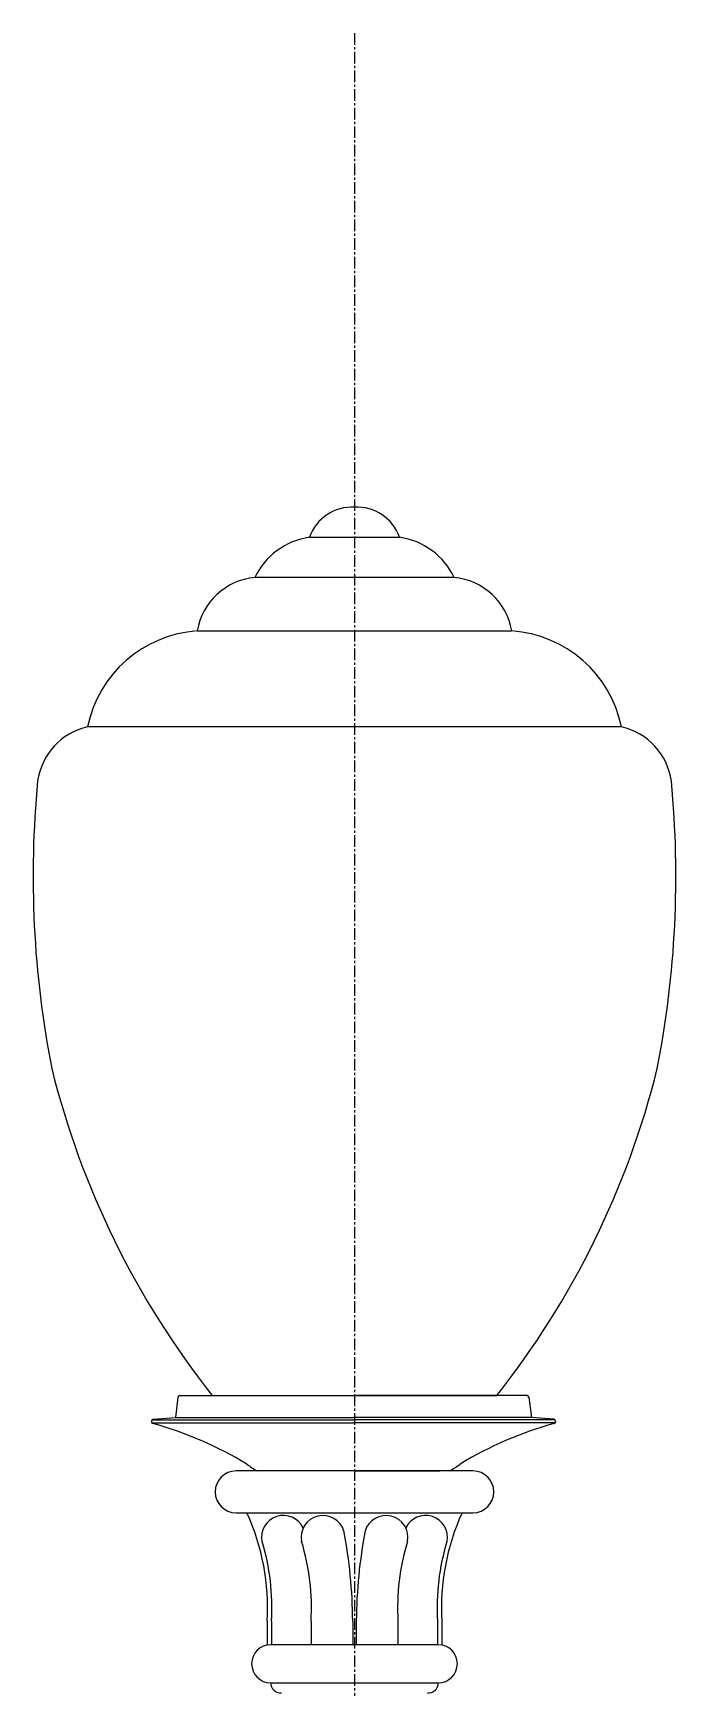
# Model space of a CAD drawing. Header units: millimetres. Extents: x 0 to 13338, y 0 to 11580.
# Drawn here: x 9260 to 9610, y 2093 to 2994 of the extents above; entities that cross this region are included whole.
import ezdxf

# ---------------------------------------------------------------- set-up
doc = ezdxf.new("R2010")
doc.units = ezdxf.units.MM
doc.linetypes.add('CENTER', pattern=[50.8, 31.75, -6.35, 6.35, -6.35])
doc.layers.add('axes', color=40, linetype='CENTER')
doc.layers.add('dwgmodels.com', color=250, linetype='Continuous')

# ---------------------------------------------------------------- blocks, each defined once
blk = doc.blocks.new('Public Light 12_side_dwgmodels.com')
at = {"color": 0}
for p, q in [((-24.56, 2008.67), (24.55, 2008.67)), ((54.33, 1986.71), (-54.34, 1986.71)), ((-85.65, 1957.58), (85.63, 1957.58)), ((145.37, 1905.43), (-145.38, 1905.43)), ((-96.15, 1540.17), (-97.58, 1529.04)), ((-95.16, 1541.04), (-0.58, 1541.04)), ((-77.51, 1541.04), (77.49, 1541.04)), ((93.99, 1541.04), (-0.58, 1541.04)), ((94.98, 1540.17), (96.42, 1529.04)), ((-110.58, 1527.12), (-110.58, 1526.8)), ((-110.38, 1526.2), (-0.58, 1526.2)), ((-110.32, 1527.8), (-0.58, 1527.8)), ((-109.66, 1528.11), (-97.58, 1529.04)), ((-97.58, 1529.04), (-0.58, 1529.04)), ((96.42, 1529.04), (-0.58, 1529.04)), ((109.15, 1527.8), (-0.58, 1527.8)), ((109.21, 1526.2), (-0.58, 1526.2)), ((108.49, 1528.11), (96.42, 1529.04)), ((109.42, 1527.12), (109.42, 1526.8)), ((64.47, 1500), (-64.47, 1500)), ((50.2, 1500), (-50.2, 1500)), ((0, 1500), (-46.56, 1500)), ((0, 1500), (46.56, 1500)), ((-64.47, 1477.17), (64.47, 1477.17)), ((-47.55, 1418.2), (-47.55, 1405.13)), ((-45.18, 1418.2), (-45.18, 1405.31)), ((-23.67, 1418.2), (-23.67, 1405.31)), ((-0.97, 1418.2), (-0.97, 1405.31)), ((0.97, 1418.2), (0.97, 1405.31)), ((23.67, 1418.2), (23.67, 1405.31)), ((45.18, 1418.2), (45.18, 1405.31)), ((47.55, 1418.2), (47.55, 1405.13)), ((45.64, 1405.31), (-45.64, 1405.31)), ((-45.64, 1384.56), (45.64, 1384.56))]:
    blk.add_line(p, q, dxfattribs=at)
for centre, radius, start, end in [((-1.23, 2000.28), 24.8, 87.17519, 160.22266), ((1.22, 2000.28), 24.8, 19.77734, 92.82481), ((-18.62, 1969.44), 39.67, 98.60827, 154.19625), ((18.61, 1969.44), 39.67, 25.80375, 81.39173), ((-51, 1951.74), 35.13, 95.45239, 170.42506), ((50.99, 1951.74), 35.13, 9.57494, 84.54761), ((-81.25, 1892.26), 65.47, 93.85183, 168.39363), ((81.24, 1892.26), 65.47, 11.60637, 86.14817), ((-137.37, 1870.75), 35.59, 103.00225, 171.87201), ((137.36, 1870.75), 35.59, 8.12799, 76.99775), ((372.21, 1824.02), 547.27, 174.57296, 191.04536), ((-372.22, 1824.02), 547.27, 348.95464, 5.42704), ((291.72, 1832.75), 470.55, 193.9669, 218.31048), ((-291.73, 1832.75), 470.55, 321.68952, 346.0331), ((-95.16, 1540.04), 1, 90, 172.6503), ((93.99, 1540.04), 1, 7.3497, 90), ((-109.58, 1527.12), 1, 94.39871, 180), ((-109.58, 1526.8), 1, 180, 254.48379), ((-164.34, 1329.58), 203.68, 58.74009, 74.48379), ((163.17, 1329.58), 203.68, 105.51621, 121.25991), ((108.42, 1527.12), 1, 0, 85.60129), ((108.42, 1526.8), 1, 285.51621, 0), ((-64.47, 1488.59), 11.41, 90, 270), ((-32.97, 1537.01), 42.06, 232.37632, 241.62877), ((31.8, 1537.01), 42.06, 298.37123, 307.62368), ((64.47, 1488.59), 11.41, 270, 90), ((-171.9, 1425.41), 124.56, 356.68269, 24.55662), ((-38.7, 1463.81), 11.92, 25.56578, 190.90294), ((-17.19, 1463.81), 11.92, 15.9458, 190.90294), ((17.19, 1463.81), 11.92, 349.09706, 164.0542), ((38.7, 1463.81), 11.92, 349.09706, 154.43422), ((171.9, 1425.41), 124.56, 155.44338, 183.31731), ((-169.53, 1425.41), 124.56, 356.68269, 16.87635), ((-148.01, 1425.41), 124.56, 356.68269, 16.87635), ((-278.17, 1415.66), 277.22, 0.52632, 10.77182), ((278.17, 1415.66), 277.22, 169.22818, 179.47368), ((148.01, 1425.41), 124.56, 163.12365, 183.31731), ((169.53, 1425.41), 124.56, 163.12365, 183.31731), ((-45.64, 1394.93), 10.38, 90, 270), ((45.64, 1394.93), 10.38, 270, 90), ((-40.08, 1384.56), 5.55, 180, 273.89622), ((40.08, 1384.56), 5.55, 266.10378, 0)]:
    blk.add_arc(centre, radius, start, end, dxfattribs=at)
at = {"layer": 'axes', "ltscale": 0.2}
blk.add_line((0, 2283.29), (0, -220.02), dxfattribs=at)

msp = doc.modelspace()

# ---------------------------------------------------------------- block references
at = {"layer": 'dwgmodels.com'}
msp.add_blockref('Public Light 12_side_dwgmodels.com', (9434.77, 710.8), dxfattribs=at)

doc.saveas('drawing.dxf')
